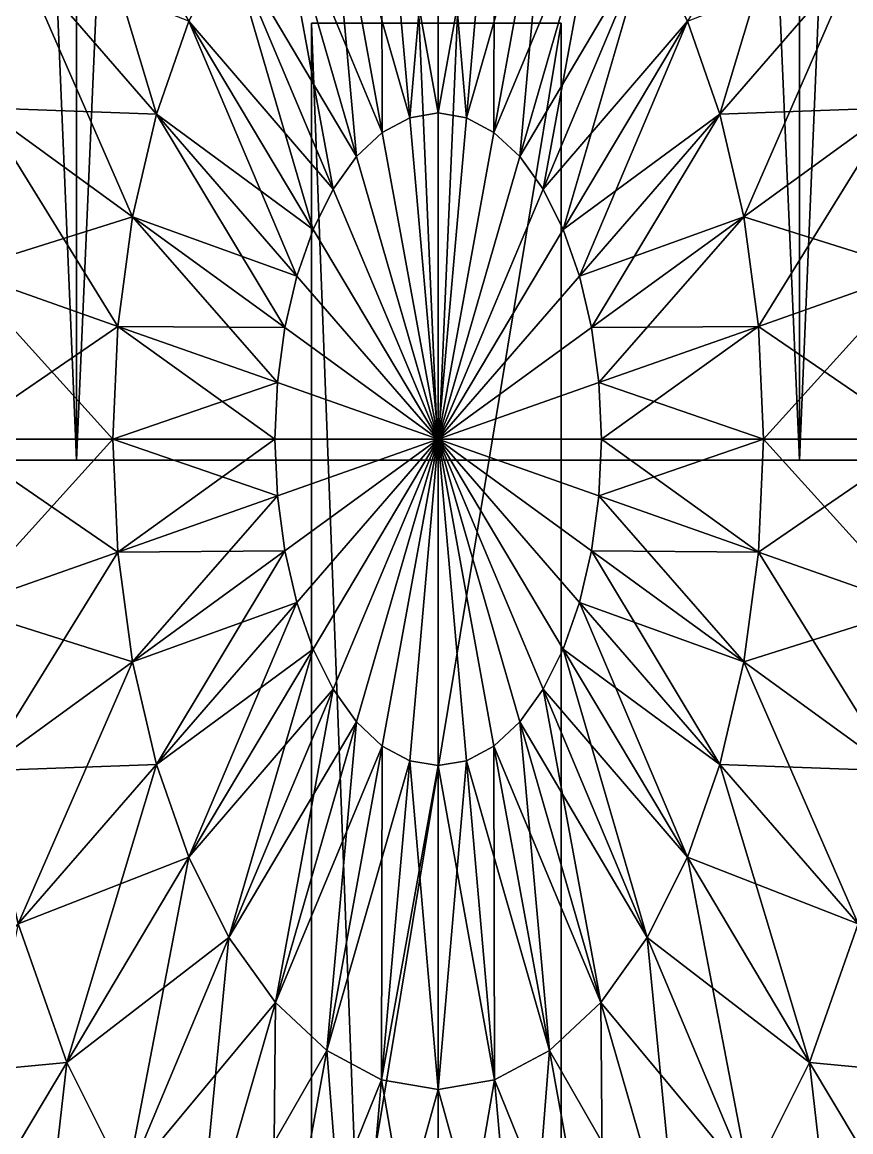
# Model space of a CAD drawing. Header units: metres. Extents: x -1.48 to 1.48, y -3.04 to 2.
# Drawn here: x -1.1599 to -1.0405, y -0.5249 to -0.3649 of the extents above; entities that cross this region are included whole.
import ezdxf

# ---------------------------------------------------------------- set-up
doc = ezdxf.new("R2010")
doc.units = ezdxf.units.M

msp = doc.modelspace()

# ---------------------------------------------------------------- linework, layer by layer
at = {"layer": 'Cylinder 3'}
for points in [[(-1.20261, -0.428, 0.00091), (-1.15209, 0.772, 0.01444), (-1.15209, -0.428, 0.01444)], [(-1.20261, -0.428, 0.00091), (-1.20261, 0.772, 0.00091), (-1.15209, 0.772, 0.01444)], [(-1.15209, -0.428, -0.57644), (-1.20261, 0.772, -0.56291), (-1.20261, -0.428, -0.56291)], [(-1.15209, -0.428, -0.57644), (-1.15209, 0.772, -0.57644), (-1.20261, 0.772, -0.56291)], [(-1.15209, -0.428, 0.01444), (-1.1, 0.772, 0.019), (-1.1, -0.428, 0.019)], [(-1.15209, -0.428, 0.01444), (-1.15209, 0.772, 0.01444), (-1.1, 0.772, 0.019)], [(-1.1, -0.428, -0.581), (-1.15209, 0.772, -0.57644), (-1.15209, -0.428, -0.57644)], [(-1.1, -0.428, -0.581), (-1.1, 0.772, -0.581), (-1.15209, 0.772, -0.57644)], [(-1.04791, -0.428, -0.57644), (-1.1, 0.772, -0.581), (-1.1, -0.428, -0.581)], [(-1.04791, -0.428, -0.57644), (-1.04791, 0.772, -0.57644), (-1.1, 0.772, -0.581)], [(-1.1, -0.428, 0.019), (-1.04791, 0.772, 0.01444), (-1.04791, -0.428, 0.01444)], [(-1.1, -0.428, 0.019), (-1.1, 0.772, 0.019), (-1.04791, 0.772, 0.01444)], [(-0.99739, -0.428, -0.56291), (-1.04791, 0.772, -0.57644), (-1.04791, -0.428, -0.57644)], [(-0.99739, -0.428, -0.56291), (-0.99739, 0.772, -0.56291), (-1.04791, 0.772, -0.57644)], [(-1.04791, -0.428, 0.01444), (-0.99739, 0.772, 0.00091), (-0.99739, -0.428, 0.00091)], [(-1.04791, -0.428, 0.01444), (-1.04791, 0.772, 0.01444), (-0.99739, 0.772, 0.00091)], [(-1.1, -0.428, -0.281), (-1.4, -0.428, -0.281), (-1.39544, -0.428, -0.22891)], [(-1.1, -0.428, -0.281), (-1.4, -0.428, -0.281), (-1.1, -0.428, -0.281)], [(-1.1, -0.428, -0.281), (-1.39544, -0.428, -0.33309), (-1.4, -0.428, -0.281)], [(-1.1, -0.428, -0.281), (-1.39544, -0.428, -0.22891), (-1.38191, -0.428, -0.17839)], [(-1.1, -0.428, -0.281), (-1.39544, -0.428, -0.22891), (-1.1, -0.428, -0.281)], [(-1.1, -0.428, -0.281), (-1.39544, -0.428, -0.33309), (-1.1, -0.428, -0.281)], [(-1.1, -0.428, -0.281), (-1.38191, -0.428, -0.38361), (-1.39544, -0.428, -0.33309)], [(-1.1, -0.428, -0.281), (-1.38191, -0.428, -0.17839), (-1.35981, -0.428, -0.131)], [(-1.1, -0.428, -0.281), (-1.38191, -0.428, -0.17839), (-1.1, -0.428, -0.281)], [(-1.1, -0.428, -0.281), (-1.38191, -0.428, -0.38361), (-1.1, -0.428, -0.281)], [(-1.1, -0.428, -0.281), (-1.35981, -0.428, -0.431), (-1.38191, -0.428, -0.38361)], [(-1.1, -0.428, -0.281), (-1.35981, -0.428, -0.131), (-1.32981, -0.428, -0.08816)], [(-1.1, -0.428, -0.281), (-1.35981, -0.428, -0.131), (-1.1, -0.428, -0.281)], [(-1.1, -0.428, -0.281), (-1.35981, -0.428, -0.431), (-1.1, -0.428, -0.281)], [(-1.1, -0.428, -0.281), (-1.32981, -0.428, -0.47384), (-1.35981, -0.428, -0.431)], [(-1.1, -0.428, -0.281), (-1.32981, -0.428, -0.08816), (-1.29284, -0.428, -0.05119)], [(-1.1, -0.428, -0.281), (-1.32981, -0.428, -0.08816), (-1.1, -0.428, -0.281)], [(-1.1, -0.428, -0.281), (-1.32981, -0.428, -0.47384), (-1.1, -0.428, -0.281)], [(-1.1, -0.428, -0.281), (-1.29284, -0.428, -0.51081), (-1.32981, -0.428, -0.47384)], [(-1.1, -0.428, -0.281), (-1.29284, -0.428, -0.05119), (-1.25, -0.428, -0.02119)], [(-1.1, -0.428, -0.281), (-1.29284, -0.428, -0.05119), (-1.1, -0.428, -0.281)], [(-1.1, -0.428, -0.281), (-1.29284, -0.428, -0.51081), (-1.1, -0.428, -0.281)], [(-1.1, -0.428, -0.281), (-1.25, -0.428, -0.54081), (-1.29284, -0.428, -0.51081)], [(-1.1, -0.428, -0.281), (-1.25, -0.428, -0.02119), (-1.20261, -0.428, 0.00091)], [(-1.1, -0.428, -0.281), (-1.25, -0.428, -0.02119), (-1.1, -0.428, -0.281)], [(-1.1, -0.428, -0.281), (-1.25, -0.428, -0.54081), (-1.1, -0.428, -0.281)], [(-1.1, -0.428, -0.281), (-1.20261, -0.428, -0.56291), (-1.25, -0.428, -0.54081)], [(-1.1, -0.428, -0.281), (-1.20261, -0.428, 0.00091), (-1.15209, -0.428, 0.01444)], [(-1.20261, -0.428, 0.00091), (-1.15209, -0.428, 0.01444), (-1.15209, -0.428, 0.01444)], [(-1.20261, -0.428, 0.00091), (-1.20261, -0.428, 0.00091), (-1.15209, -0.428, 0.01444)], [(-1.1, -0.428, -0.281), (-1.20261, -0.428, 0.00091), (-1.1, -0.428, -0.281)], [(-1.1, -0.428, -0.281), (-1.20261, -0.428, -0.56291), (-1.1, -0.428, -0.281)], [(-1.1, -0.428, -0.281), (-1.15209, -0.428, -0.57644), (-1.20261, -0.428, -0.56291)], [(-1.15209, -0.428, -0.57644), (-1.20261, -0.428, -0.56291), (-1.20261, -0.428, -0.56291)], [(-1.15209, -0.428, -0.57644), (-1.15209, -0.428, -0.57644), (-1.20261, -0.428, -0.56291)], [(-1.1, -0.428, -0.281), (-1.15209, -0.428, 0.01444), (-1.1, -0.428, 0.019)], [(-1.15209, -0.428, 0.01444), (-1.1, -0.428, 0.019), (-1.1, -0.428, 0.019)], [(-1.15209, -0.428, 0.01444), (-1.15209, -0.428, 0.01444), (-1.1, -0.428, 0.019)], [(-1.1, -0.428, -0.281), (-1.15209, -0.428, 0.01444), (-1.1, -0.428, -0.281)], [(-1.1, -0.428, -0.281), (-1.15209, -0.428, -0.57644), (-1.1, -0.428, -0.281)], [(-1.1, -0.428, -0.281), (-1.1, -0.428, -0.581), (-1.15209, -0.428, -0.57644)], [(-1.1, -0.428, -0.581), (-1.15209, -0.428, -0.57644), (-1.15209, -0.428, -0.57644)], [(-1.1, -0.428, -0.581), (-1.1, -0.428, -0.581), (-1.15209, -0.428, -0.57644)], [(-1.1, -0.428, -0.281), (-1.1, -0.428, 0.019), (-1.1, -0.428, -0.281)], [(-1.1, -0.428, -0.281), (-1.1, -0.428, -0.581), (-1.1, -0.428, -0.281)], [(-1.1, -0.428, -0.281), (-1.04791, -0.428, -0.57644), (-1.1, -0.428, -0.581)], [(-1.04791, -0.428, -0.57644), (-1.1, -0.428, -0.581), (-1.1, -0.428, -0.581)], [(-1.04791, -0.428, -0.57644), (-1.04791, -0.428, -0.57644), (-1.1, -0.428, -0.581)], [(-1.1, -0.428, -0.281), (-1.04791, -0.428, -0.57644), (-1.1, -0.428, -0.281)], [(-1.1, -0.428, -0.281), (-0.99739, -0.428, -0.56291), (-1.04791, -0.428, -0.57644)], [(-1.1, -0.428, -0.281), (-0.99739, -0.428, -0.56291), (-1.1, -0.428, -0.281)], [(-1.1, -0.428, -0.281), (-0.95, -0.428, -0.54081), (-0.99739, -0.428, -0.56291)], [(-1.1, -0.428, -0.281), (-0.95, -0.428, -0.54081), (-1.1, -0.428, -0.281)], [(-1.1, -0.428, -0.281), (-0.90716, -0.428, -0.51081), (-0.95, -0.428, -0.54081)], [(-1.1, -0.428, -0.281), (-0.90716, -0.428, -0.51081), (-1.1, -0.428, -0.281)], [(-1.1, -0.428, -0.281), (-0.87019, -0.428, -0.47384), (-0.90716, -0.428, -0.51081)], [(-1.1, -0.428, -0.281), (-0.87019, -0.428, -0.47384), (-1.1, -0.428, -0.281)], [(-1.1, -0.428, -0.281), (-0.84019, -0.428, -0.431), (-0.87019, -0.428, -0.47384)], [(-1.1, -0.428, -0.281), (-0.84019, -0.428, -0.431), (-1.1, -0.428, -0.281)], [(-1.1, -0.428, -0.281), (-0.81809, -0.428, -0.38361), (-0.84019, -0.428, -0.431)], [(-1.1, -0.428, -0.281), (-0.81809, -0.428, -0.38361), (-1.1, -0.428, -0.281)], [(-1.1, -0.428, -0.281), (-0.80456, -0.428, -0.33309), (-0.81809, -0.428, -0.38361)], [(-1.1, -0.428, -0.281), (-0.80456, -0.428, -0.33309), (-1.1, -0.428, -0.281)], [(-1.1, -0.428, -0.281), (-0.8, -0.428, -0.281), (-0.80456, -0.428, -0.33309)], [(-1.1, -0.428, -0.281), (-0.8, -0.428, -0.281), (-1.1, -0.428, -0.281)], [(-1.1, -0.428, -0.281), (-0.80456, -0.428, -0.22891), (-0.8, -0.428, -0.281)], [(-1.1, -0.428, -0.281), (-0.80456, -0.428, -0.22891), (-1.1, -0.428, -0.281)], [(-1.1, -0.428, -0.281), (-0.81809, -0.428, -0.17839), (-0.80456, -0.428, -0.22891)], [(-1.1, -0.428, -0.281), (-0.81809, -0.428, -0.17839), (-1.1, -0.428, -0.281)], [(-1.1, -0.428, -0.281), (-0.84019, -0.428, -0.131), (-0.81809, -0.428, -0.17839)], [(-1.1, -0.428, -0.281), (-0.84019, -0.428, -0.131), (-1.1, -0.428, -0.281)], [(-1.1, -0.428, -0.281), (-0.87019, -0.428, -0.08816), (-0.84019, -0.428, -0.131)], [(-1.1, -0.428, -0.281), (-0.87019, -0.428, -0.08816), (-1.1, -0.428, -0.281)], [(-1.1, -0.428, -0.281), (-0.90716, -0.428, -0.05119), (-0.87019, -0.428, -0.08816)], [(-1.1, -0.428, -0.281), (-0.90716, -0.428, -0.05119), (-1.1, -0.428, -0.281)], [(-1.1, -0.428, -0.281), (-0.95, -0.428, -0.02119), (-0.90716, -0.428, -0.05119)], [(-1.1, -0.428, -0.281), (-0.95, -0.428, -0.02119), (-1.1, -0.428, -0.281)], [(-1.1, -0.428, -0.281), (-0.99739, -0.428, 0.00091), (-0.95, -0.428, -0.02119)], [(-1.1, -0.428, -0.281), (-0.99739, -0.428, 0.00091), (-1.1, -0.428, -0.281)], [(-1.1, -0.428, -0.281), (-1.04791, -0.428, 0.01444), (-0.99739, -0.428, 0.00091)], [(-1.1, -0.428, -0.281), (-1.04791, -0.428, 0.01444), (-1.1, -0.428, -0.281)], [(-1.1, -0.428, -0.281), (-1.1, -0.428, 0.019), (-1.04791, -0.428, 0.01444)], [(-1.1, -0.428, 0.019), (-1.04791, -0.428, 0.01444), (-1.04791, -0.428, 0.01444)], [(-1.1, -0.428, 0.019), (-1.1, -0.428, 0.019), (-1.04791, -0.428, 0.01444)], [(-0.99739, -0.428, -0.56291), (-1.04791, -0.428, -0.57644), (-1.04791, -0.428, -0.57644)], [(-0.99739, -0.428, -0.56291), (-0.99739, -0.428, -0.56291), (-1.04791, -0.428, -0.57644)], [(-1.04791, -0.428, 0.01444), (-0.99739, -0.428, 0.00091), (-0.99739, -0.428, 0.00091)], [(-1.04791, -0.428, 0.01444), (-1.04791, -0.428, 0.01444), (-0.99739, -0.428, 0.00091)]]:
    msp.add_3dface(points, dxfattribs=at)
at = {"layer": 'Prism 18'}
for points in [[(-1.11825, -0.365, -0.371), (-1.08225, -1.31, -0.371), (-1.11825, -1.31, -0.371)], [(-1.11825, -0.365, -0.371), (-1.08225, -0.365, -0.371), (-1.08225, -1.31, -0.371)], [(-1.11825, -0.365, -0.686), (-1.08225, -0.365, -0.371), (-1.11825, -0.365, -0.371)], [(-1.11825, -0.365, -0.686), (-1.08225, -0.365, -0.686), (-1.08225, -0.365, -0.371)], [(-1.11825, -0.583, -0.67821), (-1.08225, -0.365, -0.686), (-1.11825, -0.365, -0.686)], [(-1.11825, -0.583, -0.67821), (-1.08225, -0.583, -0.67821), (-1.08225, -0.365, -0.686)], [(-1.11825, -0.365, -0.371), (-1.11825, -1.13976, -0.53219), (-1.11825, -1.04188, -0.581)], [(-1.11825, -0.365, -0.371), (-1.11825, -1.31, -0.371), (-1.11825, -1.13976, -0.53219)], [(-1.11825, -0.76648, -0.65647), (-1.11825, -0.365, -0.371), (-1.11825, -0.91845, -0.62325)], [(-1.11825, -1.04188, -0.581), (-1.11825, -0.91845, -0.62325), (-1.11825, -0.365, -0.371)], [(-1.11825, -0.76648, -0.65647), (-1.11825, -0.583, -0.67821), (-1.11825, -0.365, -0.371)], [(-1.11825, -0.365, -0.686), (-1.11825, -0.365, -0.371), (-1.11825, -0.583, -0.67821)], [(-1.08225, -0.76648, -0.65647), (-1.08225, -0.91845, -0.62325), (-1.08225, -0.365, -0.371)], [(-1.08225, -1.04188, -0.581), (-1.08225, -0.365, -0.371), (-1.08225, -0.91845, -0.62325)], [(-1.08225, -0.365, -0.686), (-1.08225, -0.583, -0.67821), (-1.08225, -0.365, -0.371)], [(-1.08225, -0.76648, -0.65647), (-1.08225, -0.365, -0.371), (-1.08225, -0.583, -0.67821)], [(-1.08225, -0.365, -0.371), (-1.08225, -1.04188, -0.581), (-1.08225, -1.13976, -0.53219)], [(-1.08225, -1.31, -0.371), (-1.08225, -0.365, -0.371), (-1.08225, -1.13976, -0.53219)]]:
    msp.add_3dface(points, dxfattribs=at)
at = {"layer": 'Sphere'}
for points in [[(-1.10805, -0.38077, -0.01203), (-1.11604, -0.33689, -0.0151), (-1.10814, -0.33266, -0.0151)], [(-1.11604, -0.33689, -0.5469), (-1.10409, -0.37865, -0.54997), (-1.10814, -0.33266, -0.5469)], [(-1.10409, -0.37865, -0.01203), (-1.10814, -0.33266, -0.0151), (-1.1, -0.33123, -0.0151)], [(-1.10814, -0.33266, -0.5469), (-1.1, -0.37794, -0.54997), (-1.1, -0.33123, -0.5469)], [(-1.10814, -0.33266, -0.5469), (-1.10409, -0.37865, -0.54997), (-1.1, -0.37794, -0.54997)], [(-1.10805, -0.38077, -0.01203), (-1.10814, -0.33266, -0.0151), (-1.10409, -0.37865, -0.01203)], [(-1.10409, -0.37865, -0.01203), (-1.1, -0.33123, -0.0151), (-1.1, -0.37794, -0.01203)], [(-1.1, -0.37794, -0.01203), (-1.1, -0.33123, -0.0151), (-1.09186, -0.33266, -0.0151)], [(-1.1, -0.33123, -0.5469), (-1.09591, -0.37865, -0.54997), (-1.09186, -0.33266, -0.5469)], [(-1.1, -0.33123, -0.5469), (-1.1, -0.37794, -0.54997), (-1.09591, -0.37865, -0.54997)], [(-1.1, -0.37794, -0.01203), (-1.09186, -0.33266, -0.0151), (-1.09591, -0.37865, -0.01203)], [(-1.09591, -0.37865, -0.01203), (-1.09186, -0.33266, -0.0151), (-1.08396, -0.33689, -0.0151)], [(-1.09186, -0.33266, -0.5469), (-1.09591, -0.37865, -0.54997), (-1.09195, -0.38078, -0.54997)], [(-1.09186, -0.33266, -0.5469), (-1.09195, -0.38078, -0.54997), (-1.08396, -0.33689, -0.5469)], [(-1.1406, -0.37812, -0.0151), (-1.16052, -0.35512, -0.0202), (-1.15353, -0.33516, -0.0202)], [(-1.1406, -0.37812, -0.0151), (-1.15353, -0.33516, -0.0202), (-1.13592, -0.36473, -0.0151)], [(-1.04647, -0.33516, -0.5418), (-1.06408, -0.36473, -0.5469), (-1.0594, -0.37812, -0.5469)], [(-1.04647, -0.33516, -0.5418), (-1.0594, -0.37812, -0.5469), (-1.03948, -0.35512, -0.5418)], [(-1.11177, -0.38424, -0.01203), (-1.12344, -0.34379, -0.0151), (-1.11604, -0.33689, -0.0151)], [(-1.12344, -0.34379, -0.5469), (-1.10805, -0.38078, -0.54997), (-1.11604, -0.33689, -0.5469)], [(-1.11604, -0.33689, -0.5469), (-1.10805, -0.38078, -0.54997), (-1.10409, -0.37865, -0.54997)], [(-1.11177, -0.38424, -0.01203), (-1.11604, -0.33689, -0.0151), (-1.10805, -0.38077, -0.01203)], [(-1.09591, -0.37865, -0.01203), (-1.08396, -0.33689, -0.0151), (-1.09195, -0.38077, -0.01203)], [(-1.09195, -0.38077, -0.01203), (-1.08396, -0.33689, -0.0151), (-1.07656, -0.34379, -0.0151)], [(-1.08396, -0.33689, -0.5469), (-1.09195, -0.38078, -0.54997), (-1.08823, -0.38424, -0.54997)], [(-1.08396, -0.33689, -0.5469), (-1.08823, -0.38424, -0.54997), (-1.07656, -0.34379, -0.5469)], [(-1.11513, -0.38895, -0.01203), (-1.13014, -0.35317, -0.0151), (-1.12344, -0.34379, -0.0151)], [(-1.13014, -0.35317, -0.5469), (-1.11177, -0.38424, -0.54997), (-1.12344, -0.34379, -0.5469)], [(-1.12344, -0.34379, -0.5469), (-1.11177, -0.38424, -0.54997), (-1.10805, -0.38078, -0.54997)], [(-1.11513, -0.38895, -0.01203), (-1.12344, -0.34379, -0.0151), (-1.11177, -0.38424, -0.01203)], [(-1.09195, -0.38077, -0.01203), (-1.07656, -0.34379, -0.0151), (-1.08823, -0.38424, -0.01203)], [(-1.08823, -0.38424, -0.01203), (-1.07656, -0.34379, -0.0151), (-1.06986, -0.35317, -0.0151)], [(-1.07656, -0.34379, -0.5469), (-1.08823, -0.38424, -0.54997), (-1.08487, -0.38895, -0.54997)], [(-1.07656, -0.34379, -0.5469), (-1.08487, -0.38895, -0.54997), (-1.06986, -0.35317, -0.5469)], [(-1.11803, -0.39475, -0.01203), (-1.13592, -0.36473, -0.0151), (-1.13014, -0.35317, -0.0151)], [(-1.13592, -0.36473, -0.5469), (-1.11513, -0.38895, -0.54997), (-1.13014, -0.35317, -0.5469)], [(-1.13014, -0.35317, -0.5469), (-1.11513, -0.38895, -0.54997), (-1.11177, -0.38424, -0.54997)], [(-1.11803, -0.39475, -0.01203), (-1.13014, -0.35317, -0.0151), (-1.11513, -0.38895, -0.01203)], [(-1.08823, -0.38424, -0.01203), (-1.06986, -0.35317, -0.0151), (-1.08487, -0.38895, -0.01203)], [(-1.08487, -0.38895, -0.01203), (-1.06986, -0.35317, -0.0151), (-1.06408, -0.36473, -0.0151)], [(-1.06986, -0.35317, -0.5469), (-1.08487, -0.38895, -0.54997), (-1.08197, -0.39475, -0.54997)], [(-1.06986, -0.35317, -0.5469), (-1.08197, -0.39475, -0.54997), (-1.06408, -0.36473, -0.5469)], [(-1.14406, -0.39293, -0.0151), (-1.16567, -0.3772, -0.0202), (-1.16052, -0.35512, -0.0202)], [(-1.16567, -0.3772, -0.5418), (-1.1406, -0.37812, -0.5469), (-1.16052, -0.35512, -0.5418)], [(-1.16052, -0.35512, -0.5418), (-1.1406, -0.37812, -0.5469), (-1.13592, -0.36473, -0.5469)], [(-1.14406, -0.39293, -0.0151), (-1.16052, -0.35512, -0.0202), (-1.1406, -0.37812, -0.0151)], [(-1.06408, -0.36473, -0.0151), (-1.03948, -0.35512, -0.0202), (-1.0594, -0.37812, -0.0151)], [(-1.0594, -0.37812, -0.0151), (-1.03948, -0.35512, -0.0202), (-1.03433, -0.3772, -0.0202)], [(-1.03948, -0.35512, -0.5418), (-1.0594, -0.37812, -0.5469), (-1.05594, -0.39293, -0.5469)], [(-1.03948, -0.35512, -0.5418), (-1.05594, -0.39293, -0.5469), (-1.03433, -0.3772, -0.5418)], [(-1.12038, -0.40147, -0.01203), (-1.1406, -0.37812, -0.0151), (-1.13592, -0.36473, -0.0151)], [(-1.1406, -0.37812, -0.5469), (-1.11803, -0.39475, -0.54997), (-1.13592, -0.36473, -0.5469)], [(-1.13592, -0.36473, -0.5469), (-1.11803, -0.39475, -0.54997), (-1.11513, -0.38895, -0.54997)], [(-1.12038, -0.40147, -0.01203), (-1.13592, -0.36473, -0.0151), (-1.11803, -0.39475, -0.01203)], [(-1.08487, -0.38895, -0.01203), (-1.06408, -0.36473, -0.0151), (-1.08197, -0.39475, -0.01203)], [(-1.08197, -0.39475, -0.01203), (-1.06408, -0.36473, -0.0151), (-1.0594, -0.37812, -0.0151)], [(-1.06408, -0.36473, -0.5469), (-1.08197, -0.39475, -0.54997), (-1.07962, -0.40147, -0.54997)], [(-1.06408, -0.36473, -0.5469), (-1.07962, -0.40147, -0.54997), (-1.0594, -0.37812, -0.5469)], [(-1.14617, -0.40872, -0.0151), (-1.16882, -0.40073, -0.0202), (-1.16567, -0.3772, -0.0202)], [(-1.16882, -0.40073, -0.5418), (-1.14406, -0.39293, -0.5469), (-1.16567, -0.3772, -0.5418)], [(-1.16567, -0.3772, -0.5418), (-1.14406, -0.39293, -0.5469), (-1.1406, -0.37812, -0.5469)], [(-1.14617, -0.40872, -0.0151), (-1.16567, -0.3772, -0.0202), (-1.14406, -0.39293, -0.0151)], [(-1.0594, -0.37812, -0.0151), (-1.03433, -0.3772, -0.0202), (-1.05594, -0.39293, -0.0151)], [(-1.05594, -0.39293, -0.0151), (-1.03433, -0.3772, -0.0202), (-1.03118, -0.40073, -0.0202)], [(-1.03433, -0.3772, -0.5418), (-1.05594, -0.39293, -0.5469), (-1.05383, -0.40872, -0.5469)], [(-1.03433, -0.3772, -0.5418), (-1.05383, -0.40872, -0.5469), (-1.03118, -0.40073, -0.5418)], [(-1.12211, -0.4089, -0.01203), (-1.14406, -0.39293, -0.0151), (-1.1406, -0.37812, -0.0151)], [(-1.14406, -0.39293, -0.5469), (-1.12038, -0.40147, -0.54997), (-1.1406, -0.37812, -0.5469)], [(-1.1406, -0.37812, -0.5469), (-1.12038, -0.40147, -0.54997), (-1.11803, -0.39475, -0.54997)], [(-1.12211, -0.4089, -0.01203), (-1.1406, -0.37812, -0.0151), (-1.12038, -0.40147, -0.01203)], [(-1.1, -0.425, -0.011), (-1.10805, -0.38077, -0.01203), (-1.10409, -0.37865, -0.01203)], [(-1.10805, -0.38078, -0.54997), (-1.1, -0.425, -0.551), (-1.10409, -0.37865, -0.54997)], [(-1.1, -0.425, -0.011), (-1.10409, -0.37865, -0.01203), (-1.1, -0.37794, -0.01203)], [(-1.10409, -0.37865, -0.54997), (-1.1, -0.425, -0.551), (-1.1, -0.37794, -0.54997)], [(-1.10409, -0.37865, -0.54997), (-1.1, -0.425, -0.551), (-1.1, -0.425, -0.551)], [(-1.1, -0.425, -0.011), (-1.10409, -0.37865, -0.01203), (-1.1, -0.425, -0.011)], [(-1.1, -0.425, -0.011), (-1.1, -0.37794, -0.01203), (-1.1, -0.425, -0.011)], [(-1.1, -0.425, -0.011), (-1.1, -0.37794, -0.01203), (-1.09591, -0.37865, -0.01203)], [(-1.1, -0.37794, -0.54997), (-1.1, -0.425, -0.551), (-1.09591, -0.37865, -0.54997)], [(-1.1, -0.37794, -0.54997), (-1.1, -0.425, -0.551), (-1.1, -0.425, -0.551)], [(-1.1, -0.425, -0.011), (-1.09591, -0.37865, -0.01203), (-1.09195, -0.38077, -0.01203)], [(-1.09591, -0.37865, -0.54997), (-1.1, -0.425, -0.551), (-1.09195, -0.38078, -0.54997)], [(-1.09591, -0.37865, -0.54997), (-1.1, -0.425, -0.551), (-1.1, -0.425, -0.551)], [(-1.1, -0.425, -0.011), (-1.09591, -0.37865, -0.01203), (-1.1, -0.425, -0.011)], [(-1.08197, -0.39475, -0.01203), (-1.0594, -0.37812, -0.0151), (-1.07962, -0.40147, -0.01203)], [(-1.07962, -0.40147, -0.01203), (-1.0594, -0.37812, -0.0151), (-1.05594, -0.39293, -0.0151)], [(-1.0594, -0.37812, -0.5469), (-1.07962, -0.40147, -0.54997), (-1.07789, -0.4089, -0.54997)], [(-1.0594, -0.37812, -0.5469), (-1.07789, -0.4089, -0.54997), (-1.05594, -0.39293, -0.5469)], [(-1.1, -0.425, -0.011), (-1.11177, -0.38424, -0.01203), (-1.10805, -0.38077, -0.01203)], [(-1.11177, -0.38424, -0.54997), (-1.1, -0.425, -0.551), (-1.10805, -0.38078, -0.54997)], [(-1.1, -0.425, -0.011), (-1.10805, -0.38077, -0.01203), (-1.1, -0.425, -0.011)], [(-1.10805, -0.38078, -0.54997), (-1.1, -0.425, -0.551), (-1.1, -0.425, -0.551)], [(-1.1, -0.425, -0.011), (-1.09195, -0.38077, -0.01203), (-1.08823, -0.38424, -0.01203)], [(-1.09195, -0.38078, -0.54997), (-1.1, -0.425, -0.551), (-1.08823, -0.38424, -0.54997)], [(-1.09195, -0.38078, -0.54997), (-1.1, -0.425, -0.551), (-1.1, -0.425, -0.551)], [(-1.1, -0.425, -0.011), (-1.09195, -0.38077, -0.01203), (-1.1, -0.425, -0.011)], [(-1.1, -0.425, -0.011), (-1.11513, -0.38895, -0.01203), (-1.11177, -0.38424, -0.01203)], [(-1.11513, -0.38895, -0.54997), (-1.1, -0.425, -0.551), (-1.11177, -0.38424, -0.54997)], [(-1.11177, -0.38424, -0.54997), (-1.1, -0.425, -0.551), (-1.1, -0.425, -0.551)], [(-1.1, -0.425, -0.011), (-1.11177, -0.38424, -0.01203), (-1.1, -0.425, -0.011)], [(-1.1, -0.425, -0.011), (-1.08823, -0.38424, -0.01203), (-1.08487, -0.38895, -0.01203)], [(-1.08823, -0.38424, -0.54997), (-1.1, -0.425, -0.551), (-1.08487, -0.38895, -0.54997)], [(-1.08823, -0.38424, -0.54997), (-1.1, -0.425, -0.551), (-1.1, -0.425, -0.551)], [(-1.1, -0.425, -0.011), (-1.08823, -0.38424, -0.01203), (-1.1, -0.425, -0.011)], [(-1.1, -0.425, -0.011), (-1.11803, -0.39475, -0.01203), (-1.11513, -0.38895, -0.01203)], [(-1.11803, -0.39475, -0.54997), (-1.1, -0.425, -0.551), (-1.11513, -0.38895, -0.54997)], [(-1.11513, -0.38895, -0.54997), (-1.1, -0.425, -0.551), (-1.1, -0.425, -0.551)], [(-1.1, -0.425, -0.011), (-1.11513, -0.38895, -0.01203), (-1.1, -0.425, -0.011)], [(-1.1, -0.425, -0.011), (-1.08487, -0.38895, -0.01203), (-1.08197, -0.39475, -0.01203)], [(-1.08487, -0.38895, -0.54997), (-1.1, -0.425, -0.551), (-1.08197, -0.39475, -0.54997)], [(-1.08487, -0.38895, -0.54997), (-1.1, -0.425, -0.551), (-1.1, -0.425, -0.551)], [(-1.1, -0.425, -0.011), (-1.08487, -0.38895, -0.01203), (-1.1, -0.425, -0.011)], [(-1.16882, -0.40073, -0.5418), (-1.14617, -0.40872, -0.5469), (-1.14406, -0.39293, -0.5469)], [(-1.12317, -0.41683, -0.01203), (-1.14617, -0.40872, -0.0151), (-1.14406, -0.39293, -0.0151)], [(-1.14617, -0.40872, -0.5469), (-1.12211, -0.4089, -0.54997), (-1.14406, -0.39293, -0.5469)], [(-1.14406, -0.39293, -0.5469), (-1.12211, -0.4089, -0.54997), (-1.12038, -0.40147, -0.54997)], [(-1.12317, -0.41683, -0.01203), (-1.14406, -0.39293, -0.0151), (-1.12211, -0.4089, -0.01203)], [(-1.07962, -0.40147, -0.01203), (-1.05594, -0.39293, -0.0151), (-1.07789, -0.4089, -0.01203)], [(-1.07789, -0.4089, -0.01203), (-1.05594, -0.39293, -0.0151), (-1.05383, -0.40872, -0.0151)], [(-1.05594, -0.39293, -0.5469), (-1.07789, -0.4089, -0.54997), (-1.07683, -0.41683, -0.54997)], [(-1.05594, -0.39293, -0.5469), (-1.07683, -0.41683, -0.54997), (-1.05383, -0.40872, -0.5469)], [(-1.05594, -0.39293, -0.0151), (-1.03118, -0.40073, -0.0202), (-1.05383, -0.40872, -0.0151)], [(-1.1, -0.425, -0.011), (-1.12038, -0.40147, -0.01203), (-1.11803, -0.39475, -0.01203)], [(-1.12038, -0.40147, -0.54997), (-1.1, -0.425, -0.551), (-1.11803, -0.39475, -0.54997)], [(-1.11803, -0.39475, -0.54997), (-1.1, -0.425, -0.551), (-1.1, -0.425, -0.551)], [(-1.1, -0.425, -0.011), (-1.11803, -0.39475, -0.01203), (-1.1, -0.425, -0.011)], [(-1.1, -0.425, -0.011), (-1.08197, -0.39475, -0.01203), (-1.07962, -0.40147, -0.01203)], [(-1.08197, -0.39475, -0.54997), (-1.1, -0.425, -0.551), (-1.07962, -0.40147, -0.54997)], [(-1.08197, -0.39475, -0.54997), (-1.1, -0.425, -0.551), (-1.1, -0.425, -0.551)], [(-1.1, -0.425, -0.011), (-1.08197, -0.39475, -0.01203), (-1.1, -0.425, -0.011)], [(-1.14688, -0.425, -0.0151), (-1.16988, -0.425, -0.0202), (-1.16882, -0.40073, -0.0202)], [(-1.16988, -0.425, -0.5418), (-1.14617, -0.40872, -0.5469), (-1.16882, -0.40073, -0.5418)], [(-1.14688, -0.425, -0.0151), (-1.16882, -0.40073, -0.0202), (-1.14617, -0.40872, -0.0151)], [(-1.1, -0.425, -0.011), (-1.12211, -0.4089, -0.01203), (-1.12038, -0.40147, -0.01203)], [(-1.12211, -0.4089, -0.54997), (-1.1, -0.425, -0.551), (-1.12038, -0.40147, -0.54997)], [(-1.12038, -0.40147, -0.54997), (-1.1, -0.425, -0.551), (-1.1, -0.425, -0.551)], [(-1.1, -0.425, -0.011), (-1.12038, -0.40147, -0.01203), (-1.1, -0.425, -0.011)], [(-1.1, -0.425, -0.011), (-1.07962, -0.40147, -0.01203), (-1.07789, -0.4089, -0.01203)], [(-1.07962, -0.40147, -0.54997), (-1.1, -0.425, -0.551), (-1.07789, -0.4089, -0.54997)], [(-1.07962, -0.40147, -0.54997), (-1.1, -0.425, -0.551), (-1.1, -0.425, -0.551)], [(-1.1, -0.425, -0.011), (-1.07962, -0.40147, -0.01203), (-1.1, -0.425, -0.011)], [(-1.05383, -0.40872, -0.0151), (-1.03118, -0.40073, -0.0202), (-1.03012, -0.425, -0.0202)], [(-1.03118, -0.40073, -0.5418), (-1.05383, -0.40872, -0.5469), (-1.05311, -0.425, -0.5469)], [(-1.03118, -0.40073, -0.5418), (-1.05311, -0.425, -0.5469), (-1.03012, -0.425, -0.5418)], [(-1.16988, -0.425, -0.5418), (-1.14688, -0.425, -0.5469), (-1.14617, -0.40872, -0.5469)], [(-1.12353, -0.425, -0.01203), (-1.14688, -0.425, -0.0151), (-1.14617, -0.40872, -0.0151)], [(-1.14688, -0.425, -0.5469), (-1.12317, -0.41683, -0.54997), (-1.14617, -0.40872, -0.5469)], [(-1.14617, -0.40872, -0.5469), (-1.12317, -0.41683, -0.54997), (-1.12211, -0.4089, -0.54997)], [(-1.12353, -0.425, -0.01203), (-1.14617, -0.40872, -0.0151), (-1.12317, -0.41683, -0.01203)], [(-1.1, -0.425, -0.011), (-1.12317, -0.41683, -0.01203), (-1.12211, -0.4089, -0.01203)], [(-1.12317, -0.41683, -0.54997), (-1.1, -0.425, -0.551), (-1.12211, -0.4089, -0.54997)], [(-1.12211, -0.4089, -0.54997), (-1.1, -0.425, -0.551), (-1.1, -0.425, -0.551)], [(-1.1, -0.425, -0.011), (-1.12211, -0.4089, -0.01203), (-1.1, -0.425, -0.011)], [(-1.1, -0.425, -0.011), (-1.07789, -0.4089, -0.01203), (-1.07683, -0.41683, -0.01203)], [(-1.07789, -0.4089, -0.54997), (-1.1, -0.425, -0.551), (-1.07683, -0.41683, -0.54997)], [(-1.07789, -0.4089, -0.54997), (-1.1, -0.425, -0.551), (-1.1, -0.425, -0.551)], [(-1.1, -0.425, -0.011), (-1.07789, -0.4089, -0.01203), (-1.1, -0.425, -0.011)], [(-1.07789, -0.4089, -0.01203), (-1.05383, -0.40872, -0.0151), (-1.07683, -0.41683, -0.01203)], [(-1.07683, -0.41683, -0.01203), (-1.05383, -0.40872, -0.0151), (-1.05311, -0.425, -0.0151)], [(-1.05383, -0.40872, -0.5469), (-1.07683, -0.41683, -0.54997), (-1.07647, -0.425, -0.54997)], [(-1.05383, -0.40872, -0.5469), (-1.07647, -0.425, -0.54997), (-1.05311, -0.425, -0.5469)], [(-1.05383, -0.40872, -0.0151), (-1.03012, -0.425, -0.0202), (-1.05311, -0.425, -0.0151)], [(-1.14688, -0.425, -0.5469), (-1.12353, -0.425, -0.54997), (-1.12317, -0.41683, -0.54997)], [(-1.1, -0.425, -0.011), (-1.12353, -0.425, -0.01203), (-1.12317, -0.41683, -0.01203)], [(-1.12353, -0.425, -0.54997), (-1.1, -0.425, -0.551), (-1.12317, -0.41683, -0.54997)], [(-1.12317, -0.41683, -0.54997), (-1.1, -0.425, -0.551), (-1.1, -0.425, -0.551)], [(-1.1, -0.425, -0.011), (-1.12317, -0.41683, -0.01203), (-1.1, -0.425, -0.011)], [(-1.1, -0.425, -0.011), (-1.07683, -0.41683, -0.01203), (-1.07647, -0.425, -0.01203)], [(-1.07683, -0.41683, -0.54997), (-1.1, -0.425, -0.551), (-1.07647, -0.425, -0.54997)], [(-1.07683, -0.41683, -0.54997), (-1.1, -0.425, -0.551), (-1.1, -0.425, -0.551)], [(-1.1, -0.425, -0.011), (-1.07683, -0.41683, -0.01203), (-1.1, -0.425, -0.011)], [(-1.07683, -0.41683, -0.01203), (-1.05311, -0.425, -0.0151), (-1.07647, -0.425, -0.01203)], [(-1.14617, -0.44128, -0.0151), (-1.16988, -0.425, -0.0202), (-1.14688, -0.425, -0.0151)], [(-1.14617, -0.44128, -0.0151), (-1.16882, -0.44927, -0.0202), (-1.16988, -0.425, -0.0202)], [(-1.16882, -0.44927, -0.5418), (-1.14688, -0.425, -0.5469), (-1.16988, -0.425, -0.5418)], [(-1.16882, -0.44927, -0.5418), (-1.14617, -0.44128, -0.5469), (-1.14688, -0.425, -0.5469)], [(-1.12317, -0.43317, -0.01203), (-1.14688, -0.425, -0.0151), (-1.12353, -0.425, -0.01203)], [(-1.12317, -0.43317, -0.01203), (-1.14617, -0.44128, -0.0151), (-1.14688, -0.425, -0.0151)], [(-1.14617, -0.44128, -0.5469), (-1.12353, -0.425, -0.54997), (-1.14688, -0.425, -0.5469)], [(-1.14617, -0.44128, -0.5469), (-1.12317, -0.43317, -0.54997), (-1.12353, -0.425, -0.54997)], [(-1.12353, -0.425, -0.54997), (-1.1, -0.425, -0.551), (-1.1, -0.425, -0.551)], [(-1.1, -0.425, -0.011), (-1.12353, -0.425, -0.01203), (-1.1, -0.425, -0.011)], [(-1.1, -0.425, -0.011), (-1.12317, -0.43317, -0.01203), (-1.12353, -0.425, -0.01203)], [(-1.12317, -0.43317, -0.54997), (-1.1, -0.425, -0.551), (-1.12353, -0.425, -0.54997)], [(-1.12317, -0.43317, -0.54997), (-1.1, -0.425, -0.551), (-1.1, -0.425, -0.551)], [(-1.1, -0.425, -0.011), (-1.12317, -0.43317, -0.01203), (-1.1, -0.425, -0.011)], [(-1.1, -0.425, -0.011), (-1.12211, -0.4411, -0.01203), (-1.12317, -0.43317, -0.01203)], [(-1.12211, -0.4411, -0.54997), (-1.1, -0.425, -0.551), (-1.12317, -0.43317, -0.54997)], [(-1.12211, -0.4411, -0.54997), (-1.1, -0.425, -0.551), (-1.1, -0.425, -0.551)], [(-1.1, -0.425, -0.011), (-1.12211, -0.4411, -0.01203), (-1.1, -0.425, -0.011)], [(-1.1, -0.425, -0.011), (-1.12038, -0.44853, -0.01203), (-1.12211, -0.4411, -0.01203)], [(-1.12038, -0.44853, -0.54997), (-1.1, -0.425, -0.551), (-1.12211, -0.4411, -0.54997)], [(-1.12038, -0.44853, -0.54997), (-1.1, -0.425, -0.551), (-1.1, -0.425, -0.551)], [(-1.1, -0.425, -0.011), (-1.12038, -0.44853, -0.01203), (-1.1, -0.425, -0.011)], [(-1.1, -0.425, -0.011), (-1.11803, -0.45525, -0.01203), (-1.12038, -0.44853, -0.01203)], [(-1.11803, -0.45525, -0.54997), (-1.1, -0.425, -0.551), (-1.12038, -0.44853, -0.54997)], [(-1.11803, -0.45525, -0.54997), (-1.1, -0.425, -0.551), (-1.1, -0.425, -0.551)], [(-1.1, -0.425, -0.011), (-1.11803, -0.45525, -0.01203), (-1.1, -0.425, -0.011)], [(-1.1, -0.425, -0.011), (-1.11513, -0.46105, -0.01203), (-1.11803, -0.45525, -0.01203)], [(-1.11513, -0.46105, -0.54997), (-1.1, -0.425, -0.551), (-1.11803, -0.45525, -0.54997)], [(-1.11513, -0.46105, -0.54997), (-1.1, -0.425, -0.551), (-1.1, -0.425, -0.551)], [(-1.1, -0.425, -0.011), (-1.11513, -0.46105, -0.01203), (-1.1, -0.425, -0.011)], [(-1.1, -0.425, -0.011), (-1.11177, -0.46576, -0.01203), (-1.11513, -0.46105, -0.01203)], [(-1.11177, -0.46576, -0.54997), (-1.1, -0.425, -0.551), (-1.11513, -0.46105, -0.54997)], [(-1.11177, -0.46576, -0.54997), (-1.1, -0.425, -0.551), (-1.1, -0.425, -0.551)], [(-1.1, -0.425, -0.011), (-1.11177, -0.46576, -0.01203), (-1.1, -0.425, -0.011)], [(-1.1, -0.425, -0.011), (-1.10805, -0.46923, -0.01203), (-1.11177, -0.46576, -0.01203)], [(-1.10805, -0.46923, -0.54997), (-1.1, -0.425, -0.551), (-1.11177, -0.46576, -0.54997)], [(-1.10805, -0.46923, -0.54997), (-1.1, -0.425, -0.551), (-1.1, -0.425, -0.551)], [(-1.1, -0.425, -0.011), (-1.10805, -0.46923, -0.01203), (-1.1, -0.425, -0.011)], [(-1.1, -0.425, -0.011), (-1.10409, -0.47135, -0.01203), (-1.10805, -0.46923, -0.01203)], [(-1.10409, -0.47135, -0.54997), (-1.1, -0.425, -0.551), (-1.10805, -0.46923, -0.54997)], [(-1.10409, -0.47135, -0.54997), (-1.1, -0.425, -0.551), (-1.1, -0.425, -0.551)], [(-1.1, -0.425, -0.011), (-1.10409, -0.47135, -0.01203), (-1.1, -0.425, -0.011)], [(-1.1, -0.425, -0.011), (-1.1, -0.47206, -0.01203), (-1.10409, -0.47135, -0.01203)], [(-1.1, -0.47206, -0.54997), (-1.1, -0.425, -0.551), (-1.10409, -0.47135, -0.54997)], [(-1.1, -0.47206, -0.54997), (-1.1, -0.425, -0.551), (-1.1, -0.425, -0.551)], [(-1.1, -0.425, -0.011), (-1.1, -0.47206, -0.01203), (-1.1, -0.425, -0.011)], [(-1.1, -0.425, -0.011), (-1.09591, -0.47135, -0.01203), (-1.1, -0.47206, -0.01203)], [(-1.09591, -0.47135, -0.54997), (-1.1, -0.425, -0.551), (-1.1, -0.47206, -0.54997)], [(-1.09591, -0.47135, -0.54997), (-1.1, -0.425, -0.551), (-1.1, -0.425, -0.551)], [(-1.1, -0.425, -0.011), (-1.09591, -0.47135, -0.01203), (-1.1, -0.425, -0.011)], [(-1.1, -0.425, -0.011), (-1.09195, -0.46923, -0.01203), (-1.09591, -0.47135, -0.01203)], [(-1.09195, -0.46923, -0.54997), (-1.1, -0.425, -0.551), (-1.09591, -0.47135, -0.54997)], [(-1.09195, -0.46923, -0.54997), (-1.1, -0.425, -0.551), (-1.1, -0.425, -0.551)], [(-1.1, -0.425, -0.011), (-1.09195, -0.46923, -0.01203), (-1.1, -0.425, -0.011)], [(-1.1, -0.425, -0.011), (-1.08823, -0.46576, -0.01203), (-1.09195, -0.46923, -0.01203)], [(-1.08823, -0.46576, -0.54997), (-1.1, -0.425, -0.551), (-1.09195, -0.46923, -0.54997)], [(-1.08823, -0.46576, -0.54997), (-1.1, -0.425, -0.551), (-1.1, -0.425, -0.551)], [(-1.1, -0.425, -0.011), (-1.08823, -0.46576, -0.01203), (-1.1, -0.425, -0.011)], [(-1.1, -0.425, -0.011), (-1.08487, -0.46105, -0.01203), (-1.08823, -0.46576, -0.01203)], [(-1.08487, -0.46105, -0.54997), (-1.1, -0.425, -0.551), (-1.08823, -0.46576, -0.54997)], [(-1.08487, -0.46105, -0.54997), (-1.1, -0.425, -0.551), (-1.1, -0.425, -0.551)], [(-1.1, -0.425, -0.011), (-1.08487, -0.46105, -0.01203), (-1.1, -0.425, -0.011)], [(-1.1, -0.425, -0.011), (-1.08197, -0.45525, -0.01203), (-1.08487, -0.46105, -0.01203)], [(-1.08197, -0.45525, -0.54997), (-1.1, -0.425, -0.551), (-1.08487, -0.46105, -0.54997)], [(-1.08197, -0.45525, -0.54997), (-1.1, -0.425, -0.551), (-1.1, -0.425, -0.551)], [(-1.1, -0.425, -0.011), (-1.08197, -0.45525, -0.01203), (-1.1, -0.425, -0.011)], [(-1.1, -0.425, -0.011), (-1.07962, -0.44853, -0.01203), (-1.08197, -0.45525, -0.01203)], [(-1.07962, -0.44853, -0.54997), (-1.1, -0.425, -0.551), (-1.08197, -0.45525, -0.54997)], [(-1.07962, -0.44853, -0.54997), (-1.1, -0.425, -0.551), (-1.1, -0.425, -0.551)], [(-1.1, -0.425, -0.011), (-1.07962, -0.44853, -0.01203), (-1.1, -0.425, -0.011)], [(-1.1, -0.425, -0.011), (-1.07789, -0.4411, -0.01203), (-1.07962, -0.44853, -0.01203)], [(-1.07789, -0.4411, -0.54997), (-1.1, -0.425, -0.551), (-1.07962, -0.44853, -0.54997)], [(-1.07789, -0.4411, -0.54997), (-1.1, -0.425, -0.551), (-1.1, -0.425, -0.551)], [(-1.1, -0.425, -0.011), (-1.07789, -0.4411, -0.01203), (-1.1, -0.425, -0.011)], [(-1.1, -0.425, -0.011), (-1.07683, -0.43317, -0.01203), (-1.07789, -0.4411, -0.01203)], [(-1.07683, -0.43317, -0.54997), (-1.1, -0.425, -0.551), (-1.07789, -0.4411, -0.54997)], [(-1.07683, -0.43317, -0.54997), (-1.1, -0.425, -0.551), (-1.1, -0.425, -0.551)], [(-1.1, -0.425, -0.011), (-1.07683, -0.43317, -0.01203), (-1.1, -0.425, -0.011)], [(-1.1, -0.425, -0.011), (-1.07647, -0.425, -0.01203), (-1.07683, -0.43317, -0.01203)], [(-1.07647, -0.425, -0.54997), (-1.1, -0.425, -0.551), (-1.07683, -0.43317, -0.54997)], [(-1.07647, -0.425, -0.54997), (-1.1, -0.425, -0.551), (-1.1, -0.425, -0.551)], [(-1.1, -0.425, -0.011), (-1.07647, -0.425, -0.01203), (-1.1, -0.425, -0.011)], [(-1.07647, -0.425, -0.01203), (-1.05383, -0.44128, -0.0151), (-1.07683, -0.43317, -0.01203)], [(-1.05311, -0.425, -0.5469), (-1.07683, -0.43317, -0.54997), (-1.05383, -0.44128, -0.5469)], [(-1.05311, -0.425, -0.5469), (-1.07647, -0.425, -0.54997), (-1.07683, -0.43317, -0.54997)], [(-1.07647, -0.425, -0.01203), (-1.05311, -0.425, -0.0151), (-1.05383, -0.44128, -0.0151)], [(-1.05311, -0.425, -0.0151), (-1.03118, -0.44927, -0.0202), (-1.05383, -0.44128, -0.0151)], [(-1.03012, -0.425, -0.5418), (-1.05383, -0.44128, -0.5469), (-1.03118, -0.44927, -0.5418)], [(-1.03012, -0.425, -0.5418), (-1.05311, -0.425, -0.5469), (-1.05383, -0.44128, -0.5469)], [(-1.05311, -0.425, -0.0151), (-1.03012, -0.425, -0.0202), (-1.03118, -0.44927, -0.0202)], [(-1.12211, -0.4411, -0.01203), (-1.14617, -0.44128, -0.0151), (-1.12317, -0.43317, -0.01203)], [(-1.14406, -0.45707, -0.5469), (-1.12317, -0.43317, -0.54997), (-1.14617, -0.44128, -0.5469)], [(-1.14406, -0.45707, -0.5469), (-1.12211, -0.4411, -0.54997), (-1.12317, -0.43317, -0.54997)], [(-1.07683, -0.43317, -0.01203), (-1.05594, -0.45707, -0.0151), (-1.07789, -0.4411, -0.01203)], [(-1.05383, -0.44128, -0.5469), (-1.07683, -0.43317, -0.54997), (-1.07789, -0.4411, -0.54997)], [(-1.07683, -0.43317, -0.01203), (-1.05383, -0.44128, -0.0151), (-1.05594, -0.45707, -0.0151)], [(-1.14406, -0.45707, -0.0151), (-1.16882, -0.44927, -0.0202), (-1.14617, -0.44128, -0.0151)], [(-1.16567, -0.4728, -0.5418), (-1.14617, -0.44128, -0.5469), (-1.16882, -0.44927, -0.5418)], [(-1.16567, -0.4728, -0.5418), (-1.14406, -0.45707, -0.5469), (-1.14617, -0.44128, -0.5469)], [(-1.12211, -0.4411, -0.01203), (-1.14406, -0.45707, -0.0151), (-1.14617, -0.44128, -0.0151)], [(-1.12038, -0.44853, -0.01203), (-1.14406, -0.45707, -0.0151), (-1.12211, -0.4411, -0.01203)], [(-1.1406, -0.47189, -0.5469), (-1.12211, -0.4411, -0.54997), (-1.14406, -0.45707, -0.5469)], [(-1.1406, -0.47189, -0.5469), (-1.12038, -0.44853, -0.54997), (-1.12211, -0.4411, -0.54997)], [(-1.07789, -0.4411, -0.01203), (-1.0594, -0.47189, -0.0151), (-1.07962, -0.44853, -0.01203)], [(-1.05594, -0.45707, -0.5469), (-1.07789, -0.4411, -0.54997), (-1.07962, -0.44853, -0.54997)], [(-1.07789, -0.4411, -0.01203), (-1.05594, -0.45707, -0.0151), (-1.0594, -0.47189, -0.0151)], [(-1.05383, -0.44128, -0.5469), (-1.07789, -0.4411, -0.54997), (-1.05594, -0.45707, -0.5469)], [(-1.05383, -0.44128, -0.0151), (-1.03433, -0.4728, -0.0202), (-1.05594, -0.45707, -0.0151)], [(-1.03118, -0.44927, -0.5418), (-1.05383, -0.44128, -0.5469), (-1.05594, -0.45707, -0.5469)], [(-1.05383, -0.44128, -0.0151), (-1.03118, -0.44927, -0.0202), (-1.03433, -0.4728, -0.0202)], [(-1.14406, -0.45707, -0.0151), (-1.16567, -0.4728, -0.0202), (-1.16882, -0.44927, -0.0202)], [(-1.12038, -0.44853, -0.01203), (-1.1406, -0.47189, -0.0151), (-1.14406, -0.45707, -0.0151)], [(-1.11803, -0.45525, -0.01203), (-1.1406, -0.47189, -0.0151), (-1.12038, -0.44853, -0.01203)], [(-1.13592, -0.48527, -0.5469), (-1.12038, -0.44853, -0.54997), (-1.1406, -0.47189, -0.5469)], [(-1.13592, -0.48527, -0.5469), (-1.11803, -0.45525, -0.54997), (-1.12038, -0.44853, -0.54997)], [(-1.07962, -0.44853, -0.01203), (-1.06408, -0.48527, -0.0151), (-1.08197, -0.45525, -0.01203)], [(-1.0594, -0.47189, -0.5469), (-1.07962, -0.44853, -0.54997), (-1.08197, -0.45525, -0.54997)], [(-1.07962, -0.44853, -0.01203), (-1.0594, -0.47189, -0.0151), (-1.06408, -0.48527, -0.0151)], [(-1.05594, -0.45707, -0.5469), (-1.07962, -0.44853, -0.54997), (-1.0594, -0.47189, -0.5469)], [(-1.03118, -0.44927, -0.5418), (-1.05594, -0.45707, -0.5469), (-1.03433, -0.4728, -0.5418)], [(-1.11803, -0.45525, -0.01203), (-1.13592, -0.48527, -0.0151), (-1.1406, -0.47189, -0.0151)], [(-1.11513, -0.46105, -0.01203), (-1.13592, -0.48527, -0.0151), (-1.11803, -0.45525, -0.01203)], [(-1.13014, -0.49683, -0.5469), (-1.11803, -0.45525, -0.54997), (-1.13592, -0.48527, -0.5469)], [(-1.13014, -0.49683, -0.5469), (-1.11513, -0.46105, -0.54997), (-1.11803, -0.45525, -0.54997)], [(-1.08197, -0.45525, -0.01203), (-1.06986, -0.49683, -0.0151), (-1.08487, -0.46105, -0.01203)], [(-1.06408, -0.48527, -0.5469), (-1.08197, -0.45525, -0.54997), (-1.08487, -0.46105, -0.54997)], [(-1.08197, -0.45525, -0.01203), (-1.06408, -0.48527, -0.0151), (-1.06986, -0.49683, -0.0151)], [(-1.0594, -0.47189, -0.5469), (-1.08197, -0.45525, -0.54997), (-1.06408, -0.48527, -0.5469)], [(-1.1406, -0.47189, -0.0151), (-1.16567, -0.4728, -0.0202), (-1.14406, -0.45707, -0.0151)], [(-1.16052, -0.49488, -0.5418), (-1.14406, -0.45707, -0.5469), (-1.16567, -0.4728, -0.5418)], [(-1.16052, -0.49488, -0.5418), (-1.1406, -0.47189, -0.5469), (-1.14406, -0.45707, -0.5469)], [(-1.05594, -0.45707, -0.0151), (-1.03948, -0.49488, -0.0202), (-1.0594, -0.47189, -0.0151)], [(-1.03433, -0.4728, -0.5418), (-1.05594, -0.45707, -0.5469), (-1.0594, -0.47189, -0.5469)], [(-1.05594, -0.45707, -0.0151), (-1.03433, -0.4728, -0.0202), (-1.03948, -0.49488, -0.0202)], [(-1.11513, -0.46105, -0.01203), (-1.13014, -0.49683, -0.0151), (-1.13592, -0.48527, -0.0151)], [(-1.11177, -0.46576, -0.01203), (-1.13014, -0.49683, -0.0151), (-1.11513, -0.46105, -0.01203)], [(-1.12344, -0.50621, -0.5469), (-1.11513, -0.46105, -0.54997), (-1.13014, -0.49683, -0.5469)], [(-1.12344, -0.50621, -0.5469), (-1.11177, -0.46576, -0.54997), (-1.11513, -0.46105, -0.54997)], [(-1.08487, -0.46105, -0.01203), (-1.07656, -0.50621, -0.0151), (-1.08823, -0.46576, -0.01203)], [(-1.06986, -0.49683, -0.5469), (-1.08487, -0.46105, -0.54997), (-1.08823, -0.46576, -0.54997)], [(-1.08487, -0.46105, -0.01203), (-1.06986, -0.49683, -0.0151), (-1.07656, -0.50621, -0.0151)], [(-1.06408, -0.48527, -0.5469), (-1.08487, -0.46105, -0.54997), (-1.06986, -0.49683, -0.5469)], [(-1.11177, -0.46576, -0.01203), (-1.12344, -0.50621, -0.0151), (-1.13014, -0.49683, -0.0151)], [(-1.10805, -0.46923, -0.01203), (-1.12344, -0.50621, -0.0151), (-1.11177, -0.46576, -0.01203)], [(-1.11604, -0.51312, -0.5469), (-1.11177, -0.46576, -0.54997), (-1.12344, -0.50621, -0.5469)], [(-1.11604, -0.51312, -0.5469), (-1.10805, -0.46923, -0.54997), (-1.11177, -0.46576, -0.54997)], [(-1.08823, -0.46576, -0.01203), (-1.08396, -0.51312, -0.0151), (-1.09195, -0.46923, -0.01203)], [(-1.07656, -0.50621, -0.5469), (-1.08823, -0.46576, -0.54997), (-1.09195, -0.46923, -0.54997)], [(-1.08823, -0.46576, -0.01203), (-1.07656, -0.50621, -0.0151), (-1.08396, -0.51312, -0.0151)], [(-1.06986, -0.49683, -0.5469), (-1.08823, -0.46576, -0.54997), (-1.07656, -0.50621, -0.5469)], [(-1.10805, -0.46923, -0.01203), (-1.11604, -0.51312, -0.0151), (-1.12344, -0.50621, -0.0151)], [(-1.10409, -0.47135, -0.01203), (-1.11604, -0.51312, -0.0151), (-1.10805, -0.46923, -0.01203)], [(-1.10814, -0.51735, -0.5469), (-1.10805, -0.46923, -0.54997), (-1.11604, -0.51312, -0.5469)], [(-1.10814, -0.51735, -0.5469), (-1.10409, -0.47135, -0.54997), (-1.10805, -0.46923, -0.54997)], [(-1.09195, -0.46923, -0.01203), (-1.09186, -0.51735, -0.0151), (-1.09591, -0.47135, -0.01203)], [(-1.08396, -0.51312, -0.5469), (-1.09195, -0.46923, -0.54997), (-1.09591, -0.47135, -0.54997)], [(-1.09195, -0.46923, -0.01203), (-1.08396, -0.51312, -0.0151), (-1.09186, -0.51735, -0.0151)], [(-1.07656, -0.50621, -0.5469), (-1.09195, -0.46923, -0.54997), (-1.08396, -0.51312, -0.5469)], [(-1.1406, -0.47189, -0.0151), (-1.16052, -0.49488, -0.0202), (-1.16567, -0.4728, -0.0202)], [(-1.13592, -0.48527, -0.0151), (-1.16052, -0.49488, -0.0202), (-1.1406, -0.47189, -0.0151)], [(-1.15353, -0.51484, -0.5418), (-1.1406, -0.47189, -0.5469), (-1.16052, -0.49488, -0.5418)], [(-1.15353, -0.51484, -0.5418), (-1.13592, -0.48527, -0.5469), (-1.1406, -0.47189, -0.5469)], [(-1.10409, -0.47135, -0.01203), (-1.10814, -0.51735, -0.0151), (-1.11604, -0.51312, -0.0151)], [(-1.1, -0.47206, -0.01203), (-1.10814, -0.51735, -0.0151), (-1.10409, -0.47135, -0.01203)], [(-1.1, -0.51877, -0.5469), (-1.10409, -0.47135, -0.54997), (-1.10814, -0.51735, -0.5469)], [(-1.1, -0.51877, -0.5469), (-1.1, -0.47206, -0.54997), (-1.10409, -0.47135, -0.54997)], [(-1.09591, -0.47135, -0.01203), (-1.1, -0.51877, -0.0151), (-1.1, -0.47206, -0.01203)], [(-1.09591, -0.47135, -0.01203), (-1.09186, -0.51735, -0.0151), (-1.1, -0.51877, -0.0151)], [(-1.09186, -0.51735, -0.5469), (-1.09591, -0.47135, -0.54997), (-1.1, -0.47206, -0.54997)], [(-1.08396, -0.51312, -0.5469), (-1.09591, -0.47135, -0.54997), (-1.09186, -0.51735, -0.5469)], [(-1.0594, -0.47189, -0.0151), (-1.04647, -0.51484, -0.0202), (-1.06408, -0.48527, -0.0151)], [(-1.03948, -0.49488, -0.5418), (-1.0594, -0.47189, -0.5469), (-1.06408, -0.48527, -0.5469)], [(-1.0594, -0.47189, -0.0151), (-1.03948, -0.49488, -0.0202), (-1.04647, -0.51484, -0.0202)], [(-1.03433, -0.4728, -0.5418), (-1.0594, -0.47189, -0.5469), (-1.03948, -0.49488, -0.5418)], [(-1.1, -0.47206, -0.01203), (-1.1, -0.51877, -0.0151), (-1.10814, -0.51735, -0.0151)], [(-1.09186, -0.51735, -0.5469), (-1.1, -0.47206, -0.54997), (-1.1, -0.51877, -0.5469)], [(-1.13592, -0.48527, -0.0151), (-1.15353, -0.51484, -0.0202), (-1.16052, -0.49488, -0.0202)], [(-1.13014, -0.49683, -0.0151), (-1.15353, -0.51484, -0.0202), (-1.13592, -0.48527, -0.0151)], [(-1.14492, -0.53206, -0.5418), (-1.13592, -0.48527, -0.5469), (-1.15353, -0.51484, -0.5418)], [(-1.14492, -0.53206, -0.5418), (-1.13014, -0.49683, -0.5469), (-1.13592, -0.48527, -0.5469)], [(-1.06408, -0.48527, -0.0151), (-1.05508, -0.53206, -0.0202), (-1.06986, -0.49683, -0.0151)], [(-1.04647, -0.51484, -0.5418), (-1.06408, -0.48527, -0.5469), (-1.06986, -0.49683, -0.5469)], [(-1.06408, -0.48527, -0.0151), (-1.04647, -0.51484, -0.0202), (-1.05508, -0.53206, -0.0202)], [(-1.03948, -0.49488, -0.5418), (-1.06408, -0.48527, -0.5469), (-1.04647, -0.51484, -0.5418)], [(-1.15353, -0.51484, -0.0202), (-1.17997, -0.51735, -0.02728), (-1.16052, -0.49488, -0.0202)], [(-1.17074, -0.54372, -0.53472), (-1.15353, -0.51484, -0.5418), (-1.16052, -0.49488, -0.5418)], [(-1.03948, -0.49488, -0.0202), (-1.02926, -0.54372, -0.02728), (-1.04647, -0.51484, -0.0202)], [(-1.02003, -0.51735, -0.53472), (-1.03948, -0.49488, -0.5418), (-1.04647, -0.51484, -0.5418)], [(-1.13014, -0.49683, -0.0151), (-1.14492, -0.53206, -0.0202), (-1.15353, -0.51484, -0.0202)], [(-1.12344, -0.50621, -0.0151), (-1.14492, -0.53206, -0.0202), (-1.13014, -0.49683, -0.0151)], [(-1.13494, -0.54604, -0.5418), (-1.13014, -0.49683, -0.5469), (-1.14492, -0.53206, -0.5418)], [(-1.13494, -0.54604, -0.5418), (-1.12344, -0.50621, -0.5469), (-1.13014, -0.49683, -0.5469)], [(-1.06986, -0.49683, -0.0151), (-1.06506, -0.54604, -0.0202), (-1.07656, -0.50621, -0.0151)], [(-1.05508, -0.53206, -0.5418), (-1.06986, -0.49683, -0.5469), (-1.07656, -0.50621, -0.5469)], [(-1.06986, -0.49683, -0.0151), (-1.05508, -0.53206, -0.0202), (-1.06506, -0.54604, -0.0202)], [(-1.04647, -0.51484, -0.5418), (-1.06986, -0.49683, -0.5469), (-1.05508, -0.53206, -0.5418)], [(-1.12344, -0.50621, -0.0151), (-1.13494, -0.54604, -0.0202), (-1.14492, -0.53206, -0.0202)], [(-1.11604, -0.51312, -0.0151), (-1.13494, -0.54604, -0.0202), (-1.12344, -0.50621, -0.0151)], [(-1.1239, -0.55633, -0.5418), (-1.12344, -0.50621, -0.5469), (-1.13494, -0.54604, -0.5418)], [(-1.1239, -0.55633, -0.5418), (-1.11604, -0.51312, -0.5469), (-1.12344, -0.50621, -0.5469)], [(-1.07656, -0.50621, -0.0151), (-1.0761, -0.55633, -0.0202), (-1.08396, -0.51312, -0.0151)], [(-1.06506, -0.54604, -0.5418), (-1.07656, -0.50621, -0.5469), (-1.08396, -0.51312, -0.5469)], [(-1.07656, -0.50621, -0.0151), (-1.06506, -0.54604, -0.0202), (-1.0761, -0.55633, -0.0202)], [(-1.05508, -0.53206, -0.5418), (-1.07656, -0.50621, -0.5469), (-1.06506, -0.54604, -0.5418)], [(-1.11604, -0.51312, -0.0151), (-1.1239, -0.55633, -0.0202), (-1.13494, -0.54604, -0.0202)], [(-1.10814, -0.51735, -0.0151), (-1.1239, -0.55633, -0.0202), (-1.11604, -0.51312, -0.0151)], [(-1.11213, -0.56264, -0.5418), (-1.11604, -0.51312, -0.5469), (-1.1239, -0.55633, -0.5418)], [(-1.11213, -0.56264, -0.5418), (-1.10814, -0.51735, -0.5469), (-1.11604, -0.51312, -0.5469)], [(-1.08396, -0.51312, -0.0151), (-1.08786, -0.56264, -0.0202), (-1.09186, -0.51735, -0.0151)], [(-1.0761, -0.55633, -0.5418), (-1.08396, -0.51312, -0.5469), (-1.09186, -0.51735, -0.5469)], [(-1.08396, -0.51312, -0.0151), (-1.0761, -0.55633, -0.0202), (-1.08786, -0.56264, -0.0202)], [(-1.06506, -0.54604, -0.5418), (-1.08396, -0.51312, -0.5469), (-1.0761, -0.55633, -0.5418)], [(-1.15353, -0.51484, -0.0202), (-1.17074, -0.54372, -0.02728), (-1.17997, -0.51735, -0.02728)], [(-1.14492, -0.53206, -0.0202), (-1.17074, -0.54372, -0.02728), (-1.15353, -0.51484, -0.0202)], [(-1.15936, -0.56648, -0.53472), (-1.15353, -0.51484, -0.5418), (-1.17074, -0.54372, -0.53472)], [(-1.15936, -0.56648, -0.53472), (-1.14492, -0.53206, -0.5418), (-1.15353, -0.51484, -0.5418)], [(-1.04647, -0.51484, -0.0202), (-1.04064, -0.56648, -0.02728), (-1.05508, -0.53206, -0.0202)], [(-1.02926, -0.54372, -0.53472), (-1.04647, -0.51484, -0.5418), (-1.05508, -0.53206, -0.5418)], [(-1.04647, -0.51484, -0.0202), (-1.02926, -0.54372, -0.02728), (-1.04064, -0.56648, -0.02728)], [(-1.02003, -0.51735, -0.53472), (-1.04647, -0.51484, -0.5418), (-1.02926, -0.54372, -0.53472)], [(-1.10814, -0.51735, -0.0151), (-1.11213, -0.56264, -0.0202), (-1.1239, -0.55633, -0.0202)], [(-1.1, -0.51877, -0.0151), (-1.11213, -0.56264, -0.0202), (-1.10814, -0.51735, -0.0151)], [(-1.1, -0.56476, -0.5418), (-1.10814, -0.51735, -0.5469), (-1.11213, -0.56264, -0.5418)], [(-1.1, -0.56476, -0.5418), (-1.1, -0.51877, -0.5469), (-1.10814, -0.51735, -0.5469)], [(-1.09186, -0.51735, -0.0151), (-1.1, -0.56476, -0.0202), (-1.1, -0.51877, -0.0151)], [(-1.09186, -0.51735, -0.0151), (-1.08786, -0.56264, -0.0202), (-1.1, -0.56476, -0.0202)], [(-1.08786, -0.56264, -0.5418), (-1.09186, -0.51735, -0.5469), (-1.1, -0.51877, -0.5469)], [(-1.0761, -0.55633, -0.5418), (-1.09186, -0.51735, -0.5469), (-1.08786, -0.56264, -0.5418)], [(-1.1, -0.51877, -0.0151), (-1.1, -0.56476, -0.0202), (-1.11213, -0.56264, -0.0202)], [(-1.08786, -0.56264, -0.5418), (-1.1, -0.51877, -0.5469), (-1.1, -0.56476, -0.5418)]]:
    msp.add_3dface(points, dxfattribs=at)

doc.saveas('drawing.dxf')
